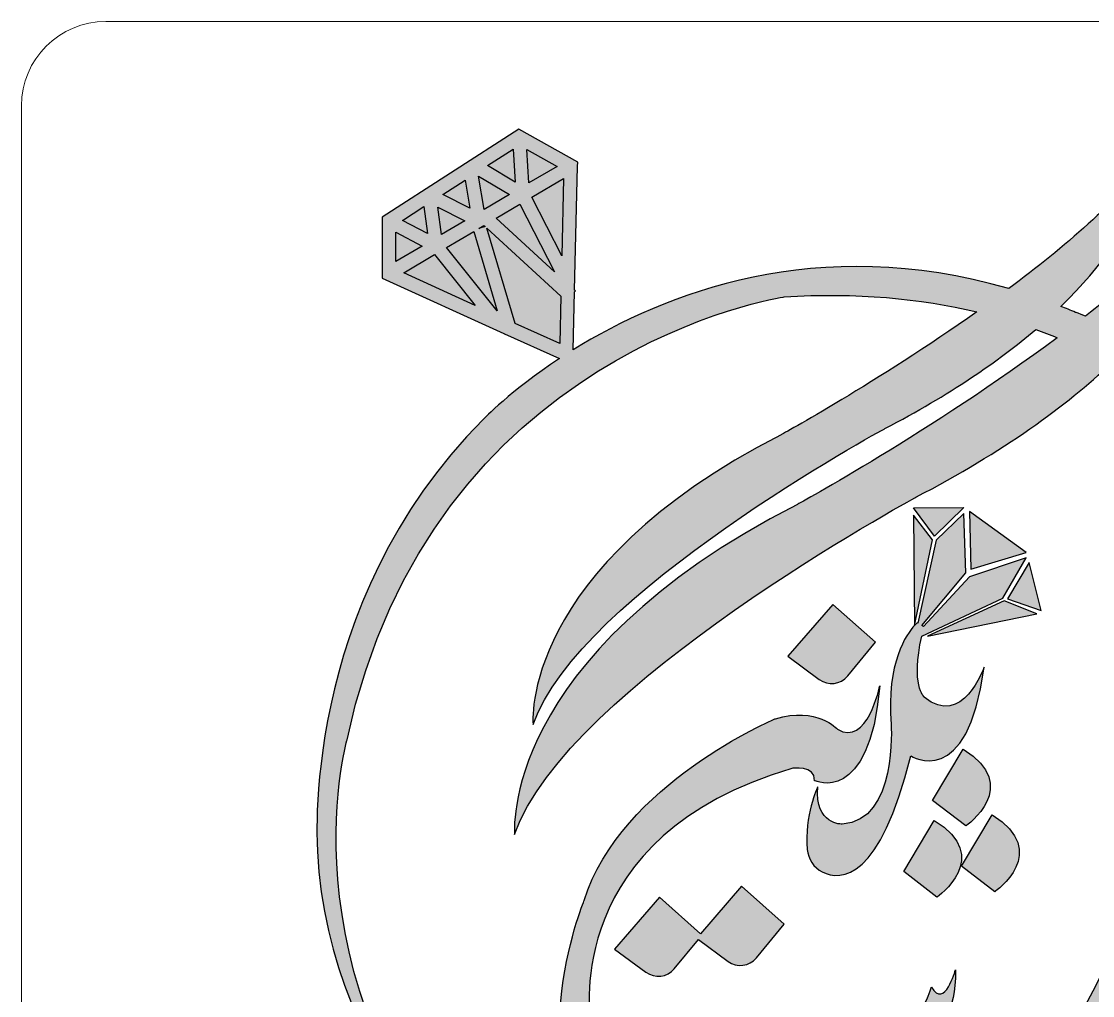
# Model space of a CAD drawing. Header units: millimetres. Extents: x -96.3 to -56.5, y -28.2 to 11.6.
# Drawn here: x -96.28 to -70.9, y -11.46 to 11.64 of the extents above; entities that cross this region are included whole.
import ezdxf

# ---------------------------------------------------------------- set-up
doc = ezdxf.new("R2010")
doc.units = ezdxf.units.MM
doc.header["$MEASUREMENT"] = 0
doc.layers.add('Layer 1', color=7, linetype='Continuous')

msp = doc.modelspace()

# ---------------------------------------------------------------- hatches: boundary and pattern name
at = {"layer": 'Layer 1', "true_color": 0x373435}
h = msp.add_hatch(color=250, dxfattribs=at)
edge = h.paths.add_edge_path()
edge.add_spline(control_points=[(-84.5925, -7.6364), (-84.5925, -7.6364), (-84.989, -3.4512), (-77.8922, 0.1896), (-77.8922, 0.1896), (-74.6881, 1.938), (-71.7357, 4.141), (-71.9021, 4.2093), (-72.0718, 4.2749), (-72.2453, 4.3374), (-73.1248, 3.5856), (-74.2856, 2.7853), (-75.8175, 1.9872), (-75.8175, 1.9872), (-83.0904, -1.943), (-84.1557, -5.0284), (-84.1557, -5.0284), (-84.5035, -1.3551), (-78.2787, 1.8404), (-78.2787, 1.8404), (-75.9921, 3.0889), (-73.6435, 4.7525), (-74.9779, 5.0701), (-76.4912, 5.2158), (-78.2051, 5.1094), (-78.2051, 5.1094), (-86.5799, 3.8687), (-88.5635, -5.3915), (-88.5635, -5.3915), (-90.2897, -11.4565), (-84.78, -16.9661), (-84.78, -16.9661), (-89.0408, -13.2197), (-89.2614, -8.0404), (-89.2614, -8.0404), (-89.7389, -2.2001), (-85.3312, 2.2078), (-85.3312, 2.2078), (-84.6911, 2.8802), (-83.5297, 3.6455), (-83.5297, 3.6455), (-84.8291, 4.2359), (-84.8291, 4.2359), (-84.8291, 4.2359), (-84.842, 4.2321), (-84.842, 4.2321), (-84.842, 4.2321), (-84.8454, 4.2434), (-84.8454, 4.2434), (-84.8454, 4.2434), (-87.7342, 5.556), (-87.7342, 5.556), (-87.7342, 5.556), (-87.7342, 6.9975), (-87.7342, 6.9975), (-87.7342, 6.9975), (-84.4919, 9.0817), (-84.4919, 9.0817), (-84.4919, 9.0817), (-83.0978, 8.3011), (-83.0978, 8.3011), (-83.0978, 8.3011), (-83.1002, 8.2033), (-83.1002, 8.2033), (-83.1002, 8.2033), (-83.1703, 5.268), (-83.1703, 5.268), (-83.1703, 5.268), (-83.1522, 5.2514), (-83.1522, 5.2514), (-83.1522, 5.2514), (-83.1713, 5.2307), (-83.1713, 5.2307), (-83.1713, 5.2307), (-83.2041, 3.8536), (-83.2041, 3.8536), (-81.0608, 5.1821), (-77.4246, 6.6295), (-72.8832, 5.305), (-71.5658, 6.2883), (-70.3051, 7.3747), (-69.4999, 8.4153), (-69.4999, 8.4153), (-69.5873, 6.8814), (-71.6466, 4.8823), (-71.5315, 4.8372), (-71.416, 4.7909), (-71.2999, 4.7421), (-71.2999, 4.7421), (-71.2161, 4.7136), (-71.0671, 4.6516), (-69.8172, 5.6296), (-68.6632, 6.674), (-67.8837, 7.6808), (-67.8837, 7.6808), (-67.9718, 6.1422), (-69.9215, 4.0711), (-67.995, 2.9385), (-64.6163, 0.1838), (-63.586, -5.5681), (-63.586, -5.5681), (-62.4473, -11.8238), (-67.663, -16.9661), (-67.663, -16.9661), (-62.0066, -11.9339), (-64.6146, -3.2651), (-64.6146, -3.2651), (-66.0309, 1.0892), (-70.4609, 3.5311), (-71.5143, 2.5356), (-72.9977, 1.4443), (-75.0864, 0.3569), (-75.0864, 0.3569), (-83.378, -4.1209), (-84.5925, -7.6364)], knot_values=[0, 0, 0, 0, 0.0263158, 0.0263158, 0.0263158, 0.0526316, 0.0526316, 0.0526316, 0.0789474, 0.0789474, 0.0789474, 0.1052632, 0.1052632, 0.1052632, 0.1315789, 0.1315789, 0.1315789, 0.1578947, 0.1578947, 0.1578947, 0.1842105, 0.1842105, 0.1842105, 0.2105263, 0.2105263, 0.2105263, 0.2368421, 0.2368421, 0.2368421, 0.2631579, 0.2631579, 0.2631579, 0.2894737, 0.2894737, 0.2894737, 0.3157895, 0.3157895, 0.3157895, 0.3421053, 0.3421053, 0.3421053, 0.3684211, 0.3684211, 0.3684211, 0.3947368, 0.3947368, 0.3947368, 0.4210526, 0.4210526, 0.4210526, 0.4473684, 0.4473684, 0.4473684, 0.4736842, 0.4736842, 0.4736842, 0.5, 0.5, 0.5, 0.5263158, 0.5263158, 0.5263158, 0.5526316, 0.5526316, 0.5526316, 0.5789474, 0.5789474, 0.5789474, 0.6052632, 0.6052632, 0.6052632, 0.6315789, 0.6315789, 0.6315789, 0.6578947, 0.6578947, 0.6578947, 0.6842105, 0.6842105, 0.6842105, 0.7105263, 0.7105263, 0.7105263, 0.7368421, 0.7368421, 0.7368421, 0.7631579, 0.7631579, 0.7631579, 0.7894737, 0.7894737, 0.7894737, 0.8157895, 0.8157895, 0.8157895, 0.8421053, 0.8421053, 0.8421053, 0.8684211, 0.8684211, 0.8684211, 0.8947368, 0.8947368, 0.8947368, 0.9210526, 0.9210526, 0.9210526, 0.9473684, 0.9473684, 0.9473684, 0.9736842, 0.9736842, 0.9736842, 1, 1, 1, 1], degree=3, periodic=1)
h = msp.add_hatch(color=250, dxfattribs=at)
edge = h.paths.add_edge_path()
edge.add_spline(control_points=[(-84.5809, 7.8312), (-84.5809, 7.8312), (-84.6305, 8.6075), (-84.6305, 8.6075), (-84.6305, 8.6075), (-85.2334, 8.2199), (-85.2334, 8.2199), (-85.2334, 8.2199), (-84.5809, 7.8312), (-84.5809, 7.8312)], knot_values=[0, 0, 0, 0, 0.3333333, 0.3333333, 0.3333333, 0.6666667, 0.6666667, 0.6666667, 1, 1, 1, 1], degree=3, periodic=1)
h = msp.add_hatch(color=250, dxfattribs=at)
edge = h.paths.add_edge_path()
edge.add_spline(control_points=[(-84.3056, 8.6055), (-84.3056, 8.6055), (-84.2547, 7.8087), (-84.2547, 7.8087), (-84.2547, 7.8087), (-83.587, 8.2032), (-83.587, 8.2032), (-83.587, 8.2032), (-84.3056, 8.6055), (-84.3056, 8.6055)], knot_values=[0, 0, 0, 0, 0.3333333, 0.3333333, 0.3333333, 0.6666667, 0.6666667, 0.6666667, 1, 1, 1, 1], degree=3, periodic=1)
h = msp.add_hatch(color=250, dxfattribs=at)
edge = h.paths.add_edge_path()
edge.add_spline(control_points=[(-86.292, 7.5393), (-86.292, 7.5393), (-85.6506, 7.2133), (-85.6506, 7.2133), (-85.6506, 7.2133), (-85.7643, 7.8785), (-85.7643, 7.8785), (-85.7643, 7.8785), (-86.292, 7.5393), (-86.292, 7.5393)], knot_values=[0, 0, 0, 0, 0.3333333, 0.3333333, 0.3333333, 0.6666667, 0.6666667, 0.6666667, 1, 1, 1, 1], degree=3, periodic=1)
h = msp.add_hatch(color=250, dxfattribs=at)
edge = h.paths.add_edge_path()
edge.add_spline(control_points=[(-84.7172, 7.5354), (-84.7172, 7.5354), (-85.4515, 7.9729), (-85.4515, 7.9729), (-85.4515, 7.9729), (-85.3163, 7.1815), (-85.3163, 7.1815), (-85.3163, 7.1815), (-84.7172, 7.5354), (-84.7172, 7.5354)], knot_values=[0, 0, 0, 0, 0.3333333, 0.3333333, 0.3333333, 0.6666667, 0.6666667, 0.6666667, 1, 1, 1, 1], degree=3, periodic=1)
h = msp.add_hatch(color=250, dxfattribs=at)
edge = h.paths.add_edge_path()
edge.add_spline(control_points=[(-84.1863, 7.4725), (-84.1863, 7.4725), (-83.4746, 6.0809), (-83.4746, 6.0809), (-83.4746, 6.0809), (-83.4306, 7.919), (-83.4306, 7.919), (-83.4306, 7.919), (-84.1863, 7.4725), (-84.1863, 7.4725)], knot_values=[0, 0, 0, 0, 0.3333333, 0.3333333, 0.3333333, 0.6666667, 0.6666667, 0.6666667, 1, 1, 1, 1], degree=3, periodic=1)
h = msp.add_hatch(color=250, dxfattribs=at)
edge = h.paths.add_edge_path()
edge.add_spline(control_points=[(-86.6558, 6.6112), (-86.6558, 6.6112), (-86.7434, 7.2492), (-86.7434, 7.2492), (-86.7434, 7.2492), (-87.2502, 6.9233), (-87.2502, 6.9233), (-87.2502, 6.9233), (-86.6558, 6.6112), (-86.6558, 6.6112)], knot_values=[0, 0, 0, 0, 0.3333333, 0.3333333, 0.3333333, 0.6666667, 0.6666667, 0.6666667, 1, 1, 1, 1], degree=3, periodic=1)
h = msp.add_hatch(color=250, dxfattribs=at)
edge = h.paths.add_edge_path()
edge.add_spline(control_points=[(-85.7732, 6.9115), (-85.7732, 6.9115), (-86.4149, 7.2377), (-86.4149, 7.2377), (-86.4149, 7.2377), (-86.3254, 6.5852), (-86.3254, 6.5852), (-86.3254, 6.5852), (-85.7732, 6.9115), (-85.7732, 6.9115)], knot_values=[0, 0, 0, 0, 0.3333333, 0.3333333, 0.3333333, 0.6666667, 0.6666667, 0.6666667, 1, 1, 1, 1], degree=3, periodic=1)
h = msp.add_hatch(color=250, dxfattribs=at)
edge = h.paths.add_edge_path()
edge.add_spline(control_points=[(-83.6456, 5.7051), (-83.6456, 5.7051), (-84.4652, 7.3077), (-84.4652, 7.3077), (-84.4652, 7.3077), (-85.0272, 6.9756), (-85.0272, 6.9756), (-85.0272, 6.9756), (-83.6456, 5.7051), (-83.6456, 5.7051)], knot_values=[0, 0, 0, 0, 0.3333333, 0.3333333, 0.3333333, 0.6666667, 0.6666667, 0.6666667, 1, 1, 1, 1], degree=3, periodic=1)
h = msp.add_hatch(color=250, dxfattribs=at)
edge = h.paths.add_edge_path()
edge.add_spline(control_points=[(-86.7854, 6.3133), (-86.7854, 6.3133), (-87.4093, 6.641), (-87.4093, 6.641), (-87.4093, 6.641), (-87.4093, 5.9447), (-87.4093, 5.9447), (-87.4093, 5.9447), (-86.7854, 6.3133), (-86.7854, 6.3133)], knot_values=[0, 0, 0, 0, 0.3333333, 0.3333333, 0.3333333, 0.6666667, 0.6666667, 0.6666667, 1, 1, 1, 1], degree=3, periodic=1)
h = msp.add_hatch(color=250, dxfattribs=at)
edge = h.paths.add_edge_path()
edge.add_spline(control_points=[(-85.5624, 6.6594), (-85.5624, 6.6594), (-86.2091, 6.2772), (-86.2091, 6.2772), (-86.2091, 6.2772), (-85.0044, 4.7792), (-85.0044, 4.7792), (-85.0044, 4.7792), (-85.5624, 6.6594), (-85.5624, 6.6594)], knot_values=[0, 0, 0, 0, 0.3333333, 0.3333333, 0.3333333, 0.6666667, 0.6666667, 0.6666667, 1, 1, 1, 1], degree=3, periodic=1)
h = msp.add_hatch(color=250, dxfattribs=at)
edge = h.paths.add_edge_path()
edge.add_spline(control_points=[(-85.3187, 6.8034), (-85.3187, 6.8034), (-85.4417, 6.7307), (-85.4417, 6.7307), (-85.4417, 6.7307), (-85.2885, 6.7757), (-85.2885, 6.7757), (-85.2885, 6.7757), (-85.3187, 6.8034), (-85.3187, 6.8034)], knot_values=[0, 0, 0, 0, 0.3333333, 0.3333333, 0.3333333, 0.6666667, 0.6666667, 0.6666667, 1, 1, 1, 1], degree=3, periodic=1)
h = msp.add_hatch(color=250, dxfattribs=at)
edge = h.paths.add_edge_path()
edge.add_spline(control_points=[(-83.5243, 3.9994), (-83.5243, 3.9994), (-83.4973, 5.1285), (-83.4973, 5.1285), (-83.4973, 5.1285), (-85.2479, 6.7383), (-85.2479, 6.7383), (-85.2479, 6.7383), (-84.577, 4.4777), (-84.577, 4.4777), (-84.577, 4.4777), (-83.5243, 3.9994), (-83.5243, 3.9994)], knot_values=[0, 0, 0, 0, 0.25, 0.25, 0.25, 0.5, 0.5, 0.5, 0.75, 0.75, 0.75, 1, 1, 1, 1], degree=3, periodic=1)
h = msp.add_hatch(color=250, dxfattribs=at)
edge = h.paths.add_edge_path()
edge.add_spline(control_points=[(-86.491, 6.1107), (-86.491, 6.1107), (-87.2212, 5.6792), (-87.2212, 5.6792), (-87.2212, 5.6792), (-85.5237, 4.9079), (-85.5237, 4.9079), (-85.5237, 4.9079), (-86.491, 6.1107), (-86.491, 6.1107)], knot_values=[0, 0, 0, 0, 0.3333333, 0.3333333, 0.3333333, 0.6666667, 0.6666667, 0.6666667, 1, 1, 1, 1], degree=3, periodic=1)
h = msp.add_hatch(color=250, dxfattribs=at)
edge = h.paths.add_edge_path()
edge.add_spline(control_points=[(-75.1382, 0.1048), (-75.1382, 0.1048), (-74.6422, -0.5655), (-74.6422, -0.5655), (-74.6422, -0.5655), (-73.9443, 0.1139), (-73.9443, 0.1139), (-73.9443, 0.1139), (-75.1382, 0.1048), (-75.1382, 0.1048)], knot_values=[0, 0, 0, 0, 0.3333333, 0.3333333, 0.3333333, 0.6666667, 0.6666667, 0.6666667, 1, 1, 1, 1], degree=3, periodic=1)
h = msp.add_hatch(color=250, dxfattribs=at)
edge = h.paths.add_edge_path()
edge.add_spline(control_points=[(-73.8156, 0.0222), (-73.8156, 0.0222), (-72.4749, -0.9512), (-72.4749, -0.9512), (-72.4749, -0.9512), (-73.7792, -1.3432), (-73.7792, -1.3432), (-73.7792, -1.3432), (-73.8156, 0.0222), (-73.8156, 0.0222)], knot_values=[0, 0, 0, 0, 0.3333333, 0.3333333, 0.3333333, 0.6666667, 0.6666667, 0.6666667, 1, 1, 1, 1], degree=3, periodic=1)
h = msp.add_hatch(color=250, dxfattribs=at)
edge = h.paths.add_edge_path()
edge.add_spline(control_points=[(-73.9444, -0.0237), (-73.9444, -0.0237), (-73.8983, -1.4333), (-73.8983, -1.4333), (-73.8983, -1.4333), (-74.9456, -2.6793), (-74.9456, -2.6793), (-74.9456, -2.6793), (-74.9044, -2.704), (-74.9044, -2.704), (-74.9044, -2.704), (-73.8156, -1.5277), (-73.8156, -1.5277), (-73.8156, -1.5277), (-72.4749, -1.0798), (-72.4749, -1.0798), (-72.4749, -1.0798), (-73.026, -2.0347), (-73.026, -2.0347), (-73.026, -2.0347), (-74.9427, -2.9345), (-74.9427, -2.9345), (-75.2136, -4.0964), (-74.887, -4.3797), (-74.887, -4.3797), (-73.9812, -5.1387), (-73.4668, -3.6694), (-73.4668, -3.6694), (-73.8588, -6.6323), (-75.2056, -5.7753), (-75.2056, -5.7753), (-75.9377, -8.7217), (-76.8435, -8.7509), (-77.3046, -8.5236), (-77.5076, -8.4235), (-77.6347, -8.2147), (-77.6573, -7.99), (-77.7363, -7.2017), (-77.4092, -6.5099), (-77.4092, -6.5099), (-77.4827, -7.416), (-76.8295, -7.3914), (-76.8295, -7.3914), (-75.5151, -7.318), (-75.6707, -5.0285), (-75.6707, -5.0285), (-75.7908, -3.5561), (-75.2993, -2.8786), (-75.1165, -2.6808), (-75.1165, -2.6808), (-75.1382, -0.0696), (-75.1382, -0.0696), (-75.1382, -0.0696), (-74.6881, -0.648), (-74.6881, -0.648), (-74.6881, -0.648), (-75.1165, -2.6807), (-75.1165, -2.6807), (-75.0759, -2.6367), (-75.0504, -2.6165), (-75.0504, -2.6165), (-75.0504, -2.6165), (-75.0354, -2.6254), (-75.0354, -2.6254), (-75.0354, -2.6254), (-74.6053, -0.6604), (-74.6053, -0.6604), (-74.6053, -0.6604), (-73.9444, -0.0237), (-73.9444, -0.0237)], knot_values=[0, 0, 0, 0, 0.0434783, 0.0434783, 0.0434783, 0.0869565, 0.0869565, 0.0869565, 0.1304348, 0.1304348, 0.1304348, 0.173913, 0.173913, 0.173913, 0.2173913, 0.2173913, 0.2173913, 0.2608696, 0.2608696, 0.2608696, 0.3043478, 0.3043478, 0.3043478, 0.3478261, 0.3478261, 0.3478261, 0.3913043, 0.3913043, 0.3913043, 0.4347826, 0.4347826, 0.4347826, 0.4782609, 0.4782609, 0.4782609, 0.5217391, 0.5217391, 0.5217391, 0.5652174, 0.5652174, 0.5652174, 0.6086957, 0.6086957, 0.6086957, 0.6521739, 0.6521739, 0.6521739, 0.6956522, 0.6956522, 0.6956522, 0.7391304, 0.7391304, 0.7391304, 0.7826087, 0.7826087, 0.7826087, 0.826087, 0.826087, 0.826087, 0.8695652, 0.8695652, 0.8695652, 0.9130435, 0.9130435, 0.9130435, 0.9565217, 0.9565217, 0.9565217, 1, 1, 1, 1], degree=3, periodic=1)
h = msp.add_hatch(color=250, dxfattribs=at)
edge = h.paths.add_edge_path()
edge.add_spline(control_points=[(-72.4017, -1.19), (-72.4017, -1.19), (-72.1168, -2.3288), (-72.1168, -2.3288), (-72.1168, -2.3288), (-72.9157, -2.0533), (-72.9157, -2.0533), (-72.9157, -2.0533), (-72.4017, -1.19), (-72.4017, -1.19)], knot_values=[0, 0, 0, 0, 0.3333333, 0.3333333, 0.3333333, 0.6666667, 0.6666667, 0.6666667, 1, 1, 1, 1], degree=3, periodic=1)
h = msp.add_hatch(color=250, dxfattribs=at)
edge = h.paths.add_edge_path()
edge.add_spline(control_points=[(-78.118, -3.4123), (-78.118, -3.4123), (-77.0528, -2.1817), (-77.0528, -2.1817), (-77.0528, -2.1817), (-76.0426, -3.0817), (-76.0426, -3.0817), (-76.0426, -3.0817), (-76.7003, -3.8787), (-76.7003, -3.8787), (-76.867, -4.0807), (-77.1629, -4.1171), (-77.3733, -3.9615), (-77.3733, -3.9615), (-78.118, -3.4123), (-78.118, -3.4123)], knot_values=[0, 0, 0, 0, 0.2, 0.2, 0.2, 0.4, 0.4, 0.4, 0.6, 0.6, 0.6, 0.8, 0.8, 0.8, 1, 1, 1, 1], degree=3, periodic=1)
h = msp.add_hatch(color=250, dxfattribs=at)
edge = h.paths.add_edge_path()
edge.add_spline(control_points=[(-72.218, -2.4021), (-72.218, -2.4021), (-74.8075, -2.9347), (-74.8075, -2.9347), (-74.8075, -2.9347), (-72.9894, -2.0991), (-72.9894, -2.0991), (-72.9894, -2.0991), (-72.218, -2.4021), (-72.218, -2.4021)], knot_values=[0, 0, 0, 0, 0.3333333, 0.3333333, 0.3333333, 0.6666667, 0.6666667, 0.6666667, 1, 1, 1, 1], degree=3, periodic=1)
h = msp.add_hatch(color=250, dxfattribs=at)
edge = h.paths.add_edge_path()
edge.add_spline(control_points=[(-74.1465, -10.8504), (-74.1465, -10.8504), (-74.4033, -11.7871), (-74.7158, -11.2544), (-74.7158, -11.2544), (-74.9912, -12.2645), (-75.4686, -11.7503), (-75.4686, -11.7503), (-76.0198, -11.8052), (-76.5706, -12.8706), (-76.5706, -12.8706), (-77.6359, -12.1359), (-78.9214, -13.3664), (-78.9214, -13.3664), (-79.8213, -14.3583), (-80.4641, -15.2214), (-80.4641, -15.2214), (-80.506, -15.2849), (-80.6024, -15.4039), (-81.5537, -14.7779), (-82.3857, -13.7208), (-82.7965, -11.9707), (-82.7965, -11.9707), (-83.4824, -7.6852), (-78.0215, -6.0691), (-78.0215, -6.0691), (-77.4668, -5.9854), (-77.4827, -6.3631), (-77.4827, -6.3631), (-76.1849, -6.9752), (-75.94, -4.11), (-75.94, -4.11), (-76.2339, -5.5794), (-76.9439, -5.1387), (-76.9439, -5.1387), (-77.434, -4.5998), (-78.4132, -4.8938), (-78.4132, -4.8938), (-82.0865, -6.4365), (-82.9433, -9.2037), (-82.9433, -9.2037), (-84.7065, -13.391), (-82.0622, -15.7175), (-82.0622, -15.7175), (-81.8308, -15.954), (-81.4102, -16.2547), (-81.7589, -16.5819), (-82.2189, -16.9768), (-82.8149, -17.4253), (-82.8149, -17.4253), (-82.5356, -17.6766), (-81.1236, -16.4492), (-79.8979, -17.2374), (-77.5736, -18.1994), (-74.7646, -16.7704), (-74.7646, -16.7704), (-70.9446, -14.787), (-70.2099, -9.8893), (-70.2099, -9.8893), (-72.3891, -15.5704), (-75.7932, -16.0601), (-75.7932, -16.0601), (-78.2144, -16.7171), (-80.2634, -15.6066), (-79.7545, -14.9995), (-78.18, -13.2884), (-77.25, -14.1483), (-77.25, -14.1483), (-77.3238, -14.6887), (-77.3238, -14.6887), (-77.3238, -14.6887), (-77.1676, -14.9278), (-77.0802, -14.6705), (-77.0802, -14.6705), (-76.3787, -13.2746), (-76.3787, -13.2746), (-76.3787, -13.2746), (-75.9093, -12.3012), (-75.3767, -12.5218), (-75.3767, -12.5218), (-75.0831, -12.4116), (-74.973, -12.2278), (-74.973, -12.2278), (-74.844, -11.9891), (-74.5689, -12.0624), (-74.5689, -12.0624), (-74.1279, -11.9524), (-74.1465, -10.8504)], knot_values=[0, 0, 0, 0, 0.0344828, 0.0344828, 0.0344828, 0.0689655, 0.0689655, 0.0689655, 0.1034483, 0.1034483, 0.1034483, 0.137931, 0.137931, 0.137931, 0.1724138, 0.1724138, 0.1724138, 0.2068966, 0.2068966, 0.2068966, 0.2413793, 0.2413793, 0.2413793, 0.2758621, 0.2758621, 0.2758621, 0.3103448, 0.3103448, 0.3103448, 0.3448276, 0.3448276, 0.3448276, 0.3793103, 0.3793103, 0.3793103, 0.4137931, 0.4137931, 0.4137931, 0.4482759, 0.4482759, 0.4482759, 0.4827586, 0.4827586, 0.4827586, 0.5172414, 0.5172414, 0.5172414, 0.5517241, 0.5517241, 0.5517241, 0.5862069, 0.5862069, 0.5862069, 0.6206897, 0.6206897, 0.6206897, 0.6551724, 0.6551724, 0.6551724, 0.6896552, 0.6896552, 0.6896552, 0.7241379, 0.7241379, 0.7241379, 0.7586207, 0.7586207, 0.7586207, 0.7931034, 0.7931034, 0.7931034, 0.8275862, 0.8275862, 0.8275862, 0.862069, 0.862069, 0.862069, 0.8965517, 0.8965517, 0.8965517, 0.9310345, 0.9310345, 0.9310345, 0.9655172, 0.9655172, 0.9655172, 1, 1, 1, 1], degree=3, periodic=1)
h = msp.add_hatch(color=250, dxfattribs=at)
edge = h.paths.add_edge_path()
edge.add_spline(control_points=[(-73.9628, -5.6123), (-73.9628, -5.6123), (-74.688, -6.8283), (-74.688, -6.8283), (-74.688, -6.8283), (-73.8984, -7.4344), (-73.8984, -7.4344), (-73.8984, -7.4344), (-72.5487, -6.4902), (-73.9628, -5.6123)], knot_values=[0, 0, 0, 0, 0.3333333, 0.3333333, 0.3333333, 0.6666667, 0.6666667, 0.6666667, 1, 1, 1, 1], degree=3, periodic=1)
h = msp.add_hatch(color=250, dxfattribs=at)
edge = h.paths.add_edge_path()
edge.add_spline(control_points=[(-74.6482, -7.3021), (-74.6482, -7.3021), (-75.3734, -8.5181), (-75.3734, -8.5181), (-75.3734, -8.5181), (-74.5839, -9.1241), (-74.5839, -9.1241), (-74.5839, -9.1241), (-73.2341, -8.1799), (-74.6482, -7.3021)], knot_values=[0, 0, 0, 0, 0.3333333, 0.3333333, 0.3333333, 0.6666667, 0.6666667, 0.6666667, 1, 1, 1, 1], degree=3, periodic=1)
h = msp.add_hatch(color=250, dxfattribs=at)
edge = h.paths.add_edge_path()
edge.add_spline(control_points=[(-73.277, -7.1735), (-73.277, -7.1735), (-74.0026, -8.3894), (-74.0026, -8.3894), (-74.0026, -8.3894), (-73.213, -8.9955), (-73.213, -8.9955), (-73.213, -8.9955), (-71.8629, -8.0513), (-73.277, -7.1735)], knot_values=[0, 0, 0, 0, 0.3333333, 0.3333333, 0.3333333, 0.6666667, 0.6666667, 0.6666667, 1, 1, 1, 1], degree=3, periodic=1)
h = msp.add_hatch(color=250, dxfattribs=at)
edge = h.paths.add_edge_path()
edge.add_spline(control_points=[(-80.1886, -9.9911), (-80.1886, -9.9911), (-79.2152, -8.8667), (-79.2152, -8.8667), (-79.2152, -8.8667), (-78.2051, -9.7666), (-78.2051, -9.7666), (-78.2051, -9.7666), (-78.8631, -10.5636), (-78.8631, -10.5636), (-79.0297, -10.7657), (-79.3253, -10.8021), (-79.5361, -10.6469), (-79.5361, -10.6469), (-80.2384, -10.1284), (-80.2384, -10.1284), (-80.2384, -10.1284), (-80.8099, -10.821), (-80.8099, -10.821), (-80.9765, -11.0231), (-81.2721, -11.0591), (-81.4825, -10.9035), (-81.4825, -10.9035), (-82.2272, -10.3544), (-82.2272, -10.3544), (-82.2272, -10.3544), (-81.162, -9.1241), (-81.162, -9.1241), (-81.162, -9.1241), (-80.1886, -9.9911), (-80.1886, -9.9911)], knot_values=[0, 0, 0, 0, 0.1, 0.1, 0.1, 0.2, 0.2, 0.2, 0.3, 0.3, 0.3, 0.4, 0.4, 0.4, 0.5, 0.5, 0.5, 0.6, 0.6, 0.6, 0.7, 0.7, 0.7, 0.8, 0.8, 0.8, 0.9, 0.9, 0.9, 1, 1, 1, 1], degree=3, periodic=1)

# ---------------------------------------------------------------- linework, layer by layer
at = {"layer": 'Layer 1', "color": 250, "lineweight": 18}
msp.add_open_spline([(-94.2786, 11.6397), (-94.2786, 11.6397), (-58.4786, 11.6397), (-58.4786, 11.6397), (-57.3786, 11.6397), (-56.4786, 10.7397), (-56.4786, 9.6396), (-56.4786, 9.6396), (-56.4786, -26.1603), (-56.4786, -26.1603), (-56.4786, -27.2603), (-57.3786, -28.1603), (-58.4786, -28.1603), (-58.4786, -28.1603), (-94.2786, -28.1603), (-94.2786, -28.1603), (-95.3786, -28.1603), (-96.2786, -27.2603), (-96.2786, -26.1603), (-96.2786, -26.1603), (-96.2786, 9.6396), (-96.2786, 9.6396), (-96.2786, 10.7397), (-95.3786, 11.6397), (-94.2786, 11.6397)], degree=3, knots=[0, 0, 0, 0, 0.125, 0.125, 0.125, 0.25, 0.25, 0.25, 0.375, 0.375, 0.375, 0.5, 0.5, 0.5, 0.625, 0.625, 0.625, 0.75, 0.75, 0.75, 0.875, 0.875, 0.875, 1, 1, 1, 1], dxfattribs=at)
at = {"layer": 'Layer 1', "color": 250}
for points, knots in [([(-84.5925, -7.6364), (-84.5925, -7.6364), (-84.989, -3.4512), (-77.8922, 0.1896), (-77.8922, 0.1896), (-74.6881, 1.938), (-71.7357, 4.141), (-71.9021, 4.2093), (-72.0718, 4.2749), (-72.2453, 4.3374), (-73.1248, 3.5856), (-74.2856, 2.7853), (-75.8175, 1.9872), (-75.8175, 1.9872), (-83.0904, -1.943), (-84.1557, -5.0284), (-84.1557, -5.0284), (-84.5035, -1.3551), (-78.2787, 1.8404), (-78.2787, 1.8404), (-75.9921, 3.0889), (-73.6435, 4.7525), (-74.9779, 5.0701), (-76.4912, 5.2158), (-78.2051, 5.1094), (-78.2051, 5.1094), (-86.5799, 3.8687), (-88.5635, -5.3915), (-88.5635, -5.3915), (-90.2897, -11.4565), (-84.78, -16.9661), (-84.78, -16.9661), (-89.0408, -13.2197), (-89.2614, -8.0404), (-89.2614, -8.0404), (-89.7389, -2.2001), (-85.3312, 2.2078), (-85.3312, 2.2078), (-84.6911, 2.8802), (-83.5297, 3.6455), (-83.5297, 3.6455), (-84.8291, 4.2359), (-84.8291, 4.2359), (-84.8291, 4.2359), (-84.842, 4.2321), (-84.842, 4.2321), (-84.842, 4.2321), (-84.8454, 4.2434), (-84.8454, 4.2434), (-84.8454, 4.2434), (-87.7342, 5.556), (-87.7342, 5.556), (-87.7342, 5.556), (-87.7342, 6.9975), (-87.7342, 6.9975), (-87.7342, 6.9975), (-84.4919, 9.0817), (-84.4919, 9.0817), (-84.4919, 9.0817), (-83.0978, 8.3011), (-83.0978, 8.3011), (-83.0978, 8.3011), (-83.1002, 8.2033), (-83.1002, 8.2033), (-83.1002, 8.2033), (-83.1703, 5.268), (-83.1703, 5.268), (-83.1703, 5.268), (-83.1522, 5.2514), (-83.1522, 5.2514), (-83.1522, 5.2514), (-83.1713, 5.2307), (-83.1713, 5.2307), (-83.1713, 5.2307), (-83.2041, 3.8536), (-83.2041, 3.8536), (-81.0608, 5.1821), (-77.4246, 6.6295), (-72.8832, 5.305), (-71.5658, 6.2883), (-70.3051, 7.3747), (-69.4999, 8.4153), (-69.4999, 8.4153), (-69.5873, 6.8814), (-71.6466, 4.8823), (-71.5315, 4.8372), (-71.416, 4.7909), (-71.2999, 4.7421), (-71.2999, 4.7421), (-71.2161, 4.7136), (-71.0671, 4.6516), (-69.8172, 5.6296), (-68.6632, 6.674), (-67.8837, 7.6808), (-67.8837, 7.6808), (-67.9718, 6.1422), (-69.9215, 4.0711), (-67.995, 2.9385), (-64.6163, 0.1838), (-63.586, -5.5681), (-63.586, -5.5681), (-62.4473, -11.8238), (-67.663, -16.9661), (-67.663, -16.9661), (-62.0066, -11.9339), (-64.6146, -3.2651), (-64.6146, -3.2651), (-66.0309, 1.0892), (-70.4609, 3.5311), (-71.5143, 2.5356), (-72.9977, 1.4443), (-75.0864, 0.3569), (-75.0864, 0.3569), (-83.378, -4.1209), (-84.5925, -7.6364)], [0, 0, 0, 0, 0.0263158, 0.0263158, 0.0263158, 0.0526316, 0.0526316, 0.0526316, 0.0789474, 0.0789474, 0.0789474, 0.1052632, 0.1052632, 0.1052632, 0.1315789, 0.1315789, 0.1315789, 0.1578947, 0.1578947, 0.1578947, 0.1842105, 0.1842105, 0.1842105, 0.2105263, 0.2105263, 0.2105263, 0.2368421, 0.2368421, 0.2368421, 0.2631579, 0.2631579, 0.2631579, 0.2894737, 0.2894737, 0.2894737, 0.3157895, 0.3157895, 0.3157895, 0.3421053, 0.3421053, 0.3421053, 0.3684211, 0.3684211, 0.3684211, 0.3947368, 0.3947368, 0.3947368, 0.4210526, 0.4210526, 0.4210526, 0.4473684, 0.4473684, 0.4473684, 0.4736842, 0.4736842, 0.4736842, 0.5, 0.5, 0.5, 0.5263158, 0.5263158, 0.5263158, 0.5526316, 0.5526316, 0.5526316, 0.5789474, 0.5789474, 0.5789474, 0.6052632, 0.6052632, 0.6052632, 0.6315789, 0.6315789, 0.6315789, 0.6578947, 0.6578947, 0.6578947, 0.6842105, 0.6842105, 0.6842105, 0.7105263, 0.7105263, 0.7105263, 0.7368421, 0.7368421, 0.7368421, 0.7631579, 0.7631579, 0.7631579, 0.7894737, 0.7894737, 0.7894737, 0.8157895, 0.8157895, 0.8157895, 0.8421053, 0.8421053, 0.8421053, 0.8684211, 0.8684211, 0.8684211, 0.8947368, 0.8947368, 0.8947368, 0.9210526, 0.9210526, 0.9210526, 0.9473684, 0.9473684, 0.9473684, 0.9736842, 0.9736842, 0.9736842, 1, 1, 1, 1]), ([(-84.5809, 7.8312), (-84.5809, 7.8312), (-84.6305, 8.6075), (-84.6305, 8.6075), (-84.6305, 8.6075), (-85.2334, 8.2199), (-85.2334, 8.2199), (-85.2334, 8.2199), (-84.5809, 7.8312), (-84.5809, 7.8312)], [0, 0, 0, 0, 0.3333333, 0.3333333, 0.3333333, 0.6666667, 0.6666667, 0.6666667, 1, 1, 1, 1]), ([(-84.3056, 8.6055), (-84.3056, 8.6055), (-84.2547, 7.8087), (-84.2547, 7.8087), (-84.2547, 7.8087), (-83.587, 8.2032), (-83.587, 8.2032), (-83.587, 8.2032), (-84.3056, 8.6055), (-84.3056, 8.6055)], [0, 0, 0, 0, 0.3333333, 0.3333333, 0.3333333, 0.6666667, 0.6666667, 0.6666667, 1, 1, 1, 1]), ([(-86.292, 7.5393), (-86.292, 7.5393), (-85.6506, 7.2133), (-85.6506, 7.2133), (-85.6506, 7.2133), (-85.7643, 7.8785), (-85.7643, 7.8785), (-85.7643, 7.8785), (-86.292, 7.5393), (-86.292, 7.5393)], [0, 0, 0, 0, 0.3333333, 0.3333333, 0.3333333, 0.6666667, 0.6666667, 0.6666667, 1, 1, 1, 1]), ([(-84.7172, 7.5354), (-84.7172, 7.5354), (-85.4515, 7.9729), (-85.4515, 7.9729), (-85.4515, 7.9729), (-85.3163, 7.1815), (-85.3163, 7.1815), (-85.3163, 7.1815), (-84.7172, 7.5354), (-84.7172, 7.5354)], [0, 0, 0, 0, 0.3333333, 0.3333333, 0.3333333, 0.6666667, 0.6666667, 0.6666667, 1, 1, 1, 1]), ([(-84.1863, 7.4725), (-84.1863, 7.4725), (-83.4746, 6.0809), (-83.4746, 6.0809), (-83.4746, 6.0809), (-83.4306, 7.919), (-83.4306, 7.919), (-83.4306, 7.919), (-84.1863, 7.4725), (-84.1863, 7.4725)], [0, 0, 0, 0, 0.3333333, 0.3333333, 0.3333333, 0.6666667, 0.6666667, 0.6666667, 1, 1, 1, 1]), ([(-86.6558, 6.6112), (-86.6558, 6.6112), (-86.7434, 7.2492), (-86.7434, 7.2492), (-86.7434, 7.2492), (-87.2502, 6.9233), (-87.2502, 6.9233), (-87.2502, 6.9233), (-86.6558, 6.6112), (-86.6558, 6.6112)], [0, 0, 0, 0, 0.3333333, 0.3333333, 0.3333333, 0.6666667, 0.6666667, 0.6666667, 1, 1, 1, 1]), ([(-85.7732, 6.9115), (-85.7732, 6.9115), (-86.4149, 7.2377), (-86.4149, 7.2377), (-86.4149, 7.2377), (-86.3254, 6.5852), (-86.3254, 6.5852), (-86.3254, 6.5852), (-85.7732, 6.9115), (-85.7732, 6.9115)], [0, 0, 0, 0, 0.3333333, 0.3333333, 0.3333333, 0.6666667, 0.6666667, 0.6666667, 1, 1, 1, 1]), ([(-83.6456, 5.7051), (-83.6456, 5.7051), (-84.4652, 7.3077), (-84.4652, 7.3077), (-84.4652, 7.3077), (-85.0272, 6.9756), (-85.0272, 6.9756), (-85.0272, 6.9756), (-83.6456, 5.7051), (-83.6456, 5.7051)], [0, 0, 0, 0, 0.3333333, 0.3333333, 0.3333333, 0.6666667, 0.6666667, 0.6666667, 1, 1, 1, 1]), ([(-86.7854, 6.3133), (-86.7854, 6.3133), (-87.4093, 6.641), (-87.4093, 6.641), (-87.4093, 6.641), (-87.4093, 5.9447), (-87.4093, 5.9447), (-87.4093, 5.9447), (-86.7854, 6.3133), (-86.7854, 6.3133)], [0, 0, 0, 0, 0.3333333, 0.3333333, 0.3333333, 0.6666667, 0.6666667, 0.6666667, 1, 1, 1, 1]), ([(-85.5624, 6.6594), (-85.5624, 6.6594), (-86.2091, 6.2772), (-86.2091, 6.2772), (-86.2091, 6.2772), (-85.0044, 4.7792), (-85.0044, 4.7792), (-85.0044, 4.7792), (-85.5624, 6.6594), (-85.5624, 6.6594)], [0, 0, 0, 0, 0.3333333, 0.3333333, 0.3333333, 0.6666667, 0.6666667, 0.6666667, 1, 1, 1, 1]), ([(-85.3187, 6.8034), (-85.3187, 6.8034), (-85.4417, 6.7307), (-85.4417, 6.7307), (-85.4417, 6.7307), (-85.2885, 6.7757), (-85.2885, 6.7757), (-85.2885, 6.7757), (-85.3187, 6.8034), (-85.3187, 6.8034)], [0, 0, 0, 0, 0.3333333, 0.3333333, 0.3333333, 0.6666667, 0.6666667, 0.6666667, 1, 1, 1, 1]), ([(-83.5243, 3.9994), (-83.5243, 3.9994), (-83.4973, 5.1285), (-83.4973, 5.1285), (-83.4973, 5.1285), (-85.2479, 6.7383), (-85.2479, 6.7383), (-85.2479, 6.7383), (-84.577, 4.4777), (-84.577, 4.4777), (-84.577, 4.4777), (-83.5243, 3.9994), (-83.5243, 3.9994)], [0, 0, 0, 0, 0.25, 0.25, 0.25, 0.5, 0.5, 0.5, 0.75, 0.75, 0.75, 1, 1, 1, 1]), ([(-86.491, 6.1107), (-86.491, 6.1107), (-87.2212, 5.6792), (-87.2212, 5.6792), (-87.2212, 5.6792), (-85.5237, 4.9079), (-85.5237, 4.9079), (-85.5237, 4.9079), (-86.491, 6.1107), (-86.491, 6.1107)], [0, 0, 0, 0, 0.3333333, 0.3333333, 0.3333333, 0.6666667, 0.6666667, 0.6666667, 1, 1, 1, 1]), ([(-75.1382, 0.1048), (-75.1382, 0.1048), (-74.6422, -0.5655), (-74.6422, -0.5655), (-74.6422, -0.5655), (-73.9443, 0.1139), (-73.9443, 0.1139), (-73.9443, 0.1139), (-75.1382, 0.1048), (-75.1382, 0.1048)], [0, 0, 0, 0, 0.3333333, 0.3333333, 0.3333333, 0.6666667, 0.6666667, 0.6666667, 1, 1, 1, 1]), ([(-73.8156, 0.0222), (-73.8156, 0.0222), (-72.4749, -0.9512), (-72.4749, -0.9512), (-72.4749, -0.9512), (-73.7792, -1.3432), (-73.7792, -1.3432), (-73.7792, -1.3432), (-73.8156, 0.0222), (-73.8156, 0.0222)], [0, 0, 0, 0, 0.3333333, 0.3333333, 0.3333333, 0.6666667, 0.6666667, 0.6666667, 1, 1, 1, 1]), ([(-73.9444, -0.0237), (-73.9444, -0.0237), (-73.8983, -1.4333), (-73.8983, -1.4333), (-73.8983, -1.4333), (-74.9456, -2.6793), (-74.9456, -2.6793), (-74.9456, -2.6793), (-74.9044, -2.704), (-74.9044, -2.704), (-74.9044, -2.704), (-73.8156, -1.5277), (-73.8156, -1.5277), (-73.8156, -1.5277), (-72.4749, -1.0798), (-72.4749, -1.0798), (-72.4749, -1.0798), (-73.026, -2.0347), (-73.026, -2.0347), (-73.026, -2.0347), (-74.9427, -2.9345), (-74.9427, -2.9345), (-75.2136, -4.0964), (-74.887, -4.3797), (-74.887, -4.3797), (-73.9812, -5.1387), (-73.4668, -3.6694), (-73.4668, -3.6694), (-73.8588, -6.6323), (-75.2056, -5.7753), (-75.2056, -5.7753), (-75.9377, -8.7217), (-76.8435, -8.7509), (-77.3046, -8.5236), (-77.5076, -8.4235), (-77.6347, -8.2147), (-77.6573, -7.99), (-77.7363, -7.2017), (-77.4092, -6.5099), (-77.4092, -6.5099), (-77.4827, -7.416), (-76.8295, -7.3914), (-76.8295, -7.3914), (-75.5151, -7.318), (-75.6707, -5.0285), (-75.6707, -5.0285), (-75.7908, -3.5561), (-75.2993, -2.8786), (-75.1165, -2.6808), (-75.1165, -2.6808), (-75.1382, -0.0696), (-75.1382, -0.0696), (-75.1382, -0.0696), (-74.6881, -0.648), (-74.6881, -0.648), (-74.6881, -0.648), (-75.1165, -2.6807), (-75.1165, -2.6807), (-75.0759, -2.6367), (-75.0504, -2.6165), (-75.0504, -2.6165), (-75.0504, -2.6165), (-75.0354, -2.6254), (-75.0354, -2.6254), (-75.0354, -2.6254), (-74.6053, -0.6604), (-74.6053, -0.6604), (-74.6053, -0.6604), (-73.9444, -0.0237), (-73.9444, -0.0237)], [0, 0, 0, 0, 0.0434783, 0.0434783, 0.0434783, 0.0869565, 0.0869565, 0.0869565, 0.1304348, 0.1304348, 0.1304348, 0.173913, 0.173913, 0.173913, 0.2173913, 0.2173913, 0.2173913, 0.2608696, 0.2608696, 0.2608696, 0.3043478, 0.3043478, 0.3043478, 0.3478261, 0.3478261, 0.3478261, 0.3913043, 0.3913043, 0.3913043, 0.4347826, 0.4347826, 0.4347826, 0.4782609, 0.4782609, 0.4782609, 0.5217391, 0.5217391, 0.5217391, 0.5652174, 0.5652174, 0.5652174, 0.6086957, 0.6086957, 0.6086957, 0.6521739, 0.6521739, 0.6521739, 0.6956522, 0.6956522, 0.6956522, 0.7391304, 0.7391304, 0.7391304, 0.7826087, 0.7826087, 0.7826087, 0.826087, 0.826087, 0.826087, 0.8695652, 0.8695652, 0.8695652, 0.9130435, 0.9130435, 0.9130435, 0.9565217, 0.9565217, 0.9565217, 1, 1, 1, 1]), ([(-72.4017, -1.19), (-72.4017, -1.19), (-72.1168, -2.3288), (-72.1168, -2.3288), (-72.1168, -2.3288), (-72.9157, -2.0533), (-72.9157, -2.0533), (-72.9157, -2.0533), (-72.4017, -1.19), (-72.4017, -1.19)], [0, 0, 0, 0, 0.3333333, 0.3333333, 0.3333333, 0.6666667, 0.6666667, 0.6666667, 1, 1, 1, 1]), ([(-78.118, -3.4123), (-78.118, -3.4123), (-77.0528, -2.1817), (-77.0528, -2.1817), (-77.0528, -2.1817), (-76.0426, -3.0817), (-76.0426, -3.0817), (-76.0426, -3.0817), (-76.7003, -3.8787), (-76.7003, -3.8787), (-76.867, -4.0807), (-77.1629, -4.1171), (-77.3733, -3.9615), (-77.3733, -3.9615), (-78.118, -3.4123), (-78.118, -3.4123)], [0, 0, 0, 0, 0.2, 0.2, 0.2, 0.4, 0.4, 0.4, 0.6, 0.6, 0.6, 0.8, 0.8, 0.8, 1, 1, 1, 1]), ([(-72.218, -2.4021), (-72.218, -2.4021), (-74.8075, -2.9347), (-74.8075, -2.9347), (-74.8075, -2.9347), (-72.9894, -2.0991), (-72.9894, -2.0991), (-72.9894, -2.0991), (-72.218, -2.4021), (-72.218, -2.4021)], [0, 0, 0, 0, 0.3333333, 0.3333333, 0.3333333, 0.6666667, 0.6666667, 0.6666667, 1, 1, 1, 1]), ([(-74.1465, -10.8504), (-74.1465, -10.8504), (-74.4033, -11.7871), (-74.7158, -11.2544), (-74.7158, -11.2544), (-74.9912, -12.2645), (-75.4686, -11.7503), (-75.4686, -11.7503), (-76.0198, -11.8052), (-76.5706, -12.8706), (-76.5706, -12.8706), (-77.6359, -12.1359), (-78.9214, -13.3664), (-78.9214, -13.3664), (-79.8213, -14.3583), (-80.4641, -15.2214), (-80.4641, -15.2214), (-80.506, -15.2849), (-80.6024, -15.4039), (-81.5537, -14.7779), (-82.3857, -13.7208), (-82.7965, -11.9707), (-82.7965, -11.9707), (-83.4824, -7.6852), (-78.0215, -6.0691), (-78.0215, -6.0691), (-77.4668, -5.9854), (-77.4827, -6.3631), (-77.4827, -6.3631), (-76.1849, -6.9752), (-75.94, -4.11), (-75.94, -4.11), (-76.2339, -5.5794), (-76.9439, -5.1387), (-76.9439, -5.1387), (-77.434, -4.5998), (-78.4132, -4.8938), (-78.4132, -4.8938), (-82.0865, -6.4365), (-82.9433, -9.2037), (-82.9433, -9.2037), (-84.7065, -13.391), (-82.0622, -15.7175), (-82.0622, -15.7175), (-81.8308, -15.954), (-81.4102, -16.2547), (-81.7589, -16.5819), (-82.2189, -16.9768), (-82.8149, -17.4253), (-82.8149, -17.4253), (-82.5356, -17.6766), (-81.1236, -16.4492), (-79.8979, -17.2374), (-77.5736, -18.1994), (-74.7646, -16.7704), (-74.7646, -16.7704), (-70.9446, -14.787), (-70.2099, -9.8893), (-70.2099, -9.8893), (-72.3891, -15.5704), (-75.7932, -16.0601), (-75.7932, -16.0601), (-78.2144, -16.7171), (-80.2634, -15.6066), (-79.7545, -14.9995), (-78.18, -13.2884), (-77.25, -14.1483), (-77.25, -14.1483), (-77.3238, -14.6887), (-77.3238, -14.6887), (-77.3238, -14.6887), (-77.1676, -14.9278), (-77.0802, -14.6705), (-77.0802, -14.6705), (-76.3787, -13.2746), (-76.3787, -13.2746), (-76.3787, -13.2746), (-75.9093, -12.3012), (-75.3767, -12.5218), (-75.3767, -12.5218), (-75.0831, -12.4116), (-74.973, -12.2278), (-74.973, -12.2278), (-74.844, -11.9891), (-74.5689, -12.0624), (-74.5689, -12.0624), (-74.1279, -11.9524), (-74.1465, -10.8504)], [0, 0, 0, 0, 0.0344828, 0.0344828, 0.0344828, 0.0689655, 0.0689655, 0.0689655, 0.1034483, 0.1034483, 0.1034483, 0.137931, 0.137931, 0.137931, 0.1724138, 0.1724138, 0.1724138, 0.2068966, 0.2068966, 0.2068966, 0.2413793, 0.2413793, 0.2413793, 0.2758621, 0.2758621, 0.2758621, 0.3103448, 0.3103448, 0.3103448, 0.3448276, 0.3448276, 0.3448276, 0.3793103, 0.3793103, 0.3793103, 0.4137931, 0.4137931, 0.4137931, 0.4482759, 0.4482759, 0.4482759, 0.4827586, 0.4827586, 0.4827586, 0.5172414, 0.5172414, 0.5172414, 0.5517241, 0.5517241, 0.5517241, 0.5862069, 0.5862069, 0.5862069, 0.6206897, 0.6206897, 0.6206897, 0.6551724, 0.6551724, 0.6551724, 0.6896552, 0.6896552, 0.6896552, 0.7241379, 0.7241379, 0.7241379, 0.7586207, 0.7586207, 0.7586207, 0.7931034, 0.7931034, 0.7931034, 0.8275862, 0.8275862, 0.8275862, 0.862069, 0.862069, 0.862069, 0.8965517, 0.8965517, 0.8965517, 0.9310345, 0.9310345, 0.9310345, 0.9655172, 0.9655172, 0.9655172, 1, 1, 1, 1]), ([(-73.9628, -5.6123), (-73.9628, -5.6123), (-74.688, -6.8283), (-74.688, -6.8283), (-74.688, -6.8283), (-73.8984, -7.4344), (-73.8984, -7.4344), (-73.8984, -7.4344), (-72.5487, -6.4902), (-73.9628, -5.6123)], [0, 0, 0, 0, 0.3333333, 0.3333333, 0.3333333, 0.6666667, 0.6666667, 0.6666667, 1, 1, 1, 1]), ([(-74.6482, -7.3021), (-74.6482, -7.3021), (-75.3734, -8.5181), (-75.3734, -8.5181), (-75.3734, -8.5181), (-74.5839, -9.1241), (-74.5839, -9.1241), (-74.5839, -9.1241), (-73.2341, -8.1799), (-74.6482, -7.3021)], [0, 0, 0, 0, 0.3333333, 0.3333333, 0.3333333, 0.6666667, 0.6666667, 0.6666667, 1, 1, 1, 1]), ([(-73.277, -7.1735), (-73.277, -7.1735), (-74.0026, -8.3894), (-74.0026, -8.3894), (-74.0026, -8.3894), (-73.213, -8.9955), (-73.213, -8.9955), (-73.213, -8.9955), (-71.8629, -8.0513), (-73.277, -7.1735)], [0, 0, 0, 0, 0.3333333, 0.3333333, 0.3333333, 0.6666667, 0.6666667, 0.6666667, 1, 1, 1, 1]), ([(-80.1886, -9.9911), (-80.1886, -9.9911), (-79.2152, -8.8667), (-79.2152, -8.8667), (-79.2152, -8.8667), (-78.2051, -9.7666), (-78.2051, -9.7666), (-78.2051, -9.7666), (-78.8631, -10.5636), (-78.8631, -10.5636), (-79.0297, -10.7657), (-79.3253, -10.8021), (-79.5361, -10.6469), (-79.5361, -10.6469), (-80.2384, -10.1284), (-80.2384, -10.1284), (-80.2384, -10.1284), (-80.8099, -10.821), (-80.8099, -10.821), (-80.9765, -11.0231), (-81.2721, -11.0591), (-81.4825, -10.9035), (-81.4825, -10.9035), (-82.2272, -10.3544), (-82.2272, -10.3544), (-82.2272, -10.3544), (-81.162, -9.1241), (-81.162, -9.1241), (-81.162, -9.1241), (-80.1886, -9.9911), (-80.1886, -9.9911)], [0, 0, 0, 0, 0.1, 0.1, 0.1, 0.2, 0.2, 0.2, 0.3, 0.3, 0.3, 0.4, 0.4, 0.4, 0.5, 0.5, 0.5, 0.6, 0.6, 0.6, 0.7, 0.7, 0.7, 0.8, 0.8, 0.8, 0.9, 0.9, 0.9, 1, 1, 1, 1])]:
    msp.add_open_spline(points, degree=3, knots=knots, dxfattribs=at)

doc.saveas('drawing.dxf')
